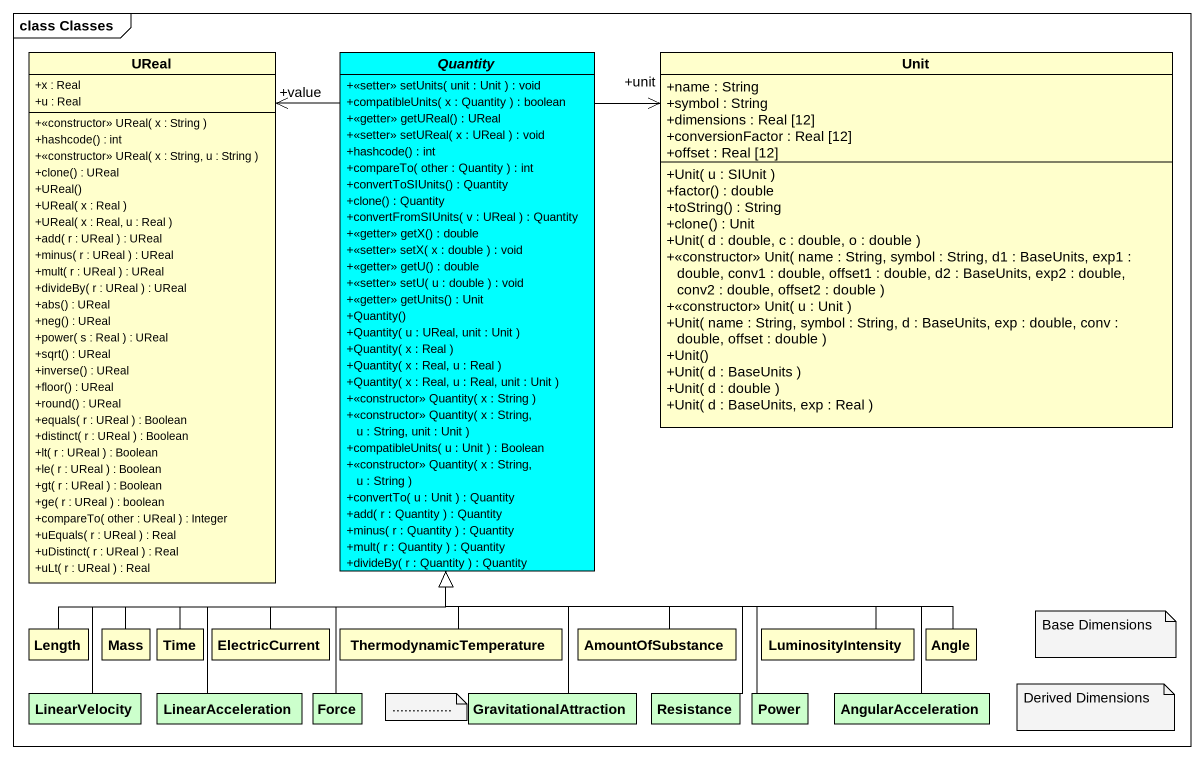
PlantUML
@startuml
mainframe class Classes
hide circle
hide empty members
skinparam classAttributeIconSize 0
class UReal #FFFFCC {
  +x : Real
  +u : Real
  +<<constructor>> UReal( x : String )
  +hashcode() : int
  +<<constructor>> UReal( x : String, u : String )
  +clone() : UReal
  +UReal()
  +UReal( x : Real )
  +UReal( x : Real, u : Real )
  +add( r : UReal ) : UReal
  +minus( r : UReal ) : UReal
  +mult( r : UReal ) : UReal
  +divideBy( r : UReal ) : UReal
  +abs() : UReal
  +neg() : UReal
  +power( s : Real ) : UReal
  +sqrt() : UReal
  +inverse() : UReal
  +floor() : UReal
  +round() : UReal
  +equals( r : UReal ) : Boolean
  +distinct( r : UReal ) : Boolean
  +lt( r : UReal ) : Boolean
  +le( r : UReal ) : Boolean
  +gt( r : UReal ) : Boolean
  +ge( r : UReal ) : boolean
  +compareTo( other : UReal ) : Integer
  +uEquals( r : UReal ) : Real
  +uDistinct( r : UReal ) : Real
  +uLt( r : UReal ) : Real
}
abstract class Quantity #00FFFF {
  +<<setter>> setUnits( unit : Unit ) : void
  +compatibleUnits( x : Quantity ) : boolean
  +<<getter>> getUReal() : UReal
  +<<setter>> setUReal( x : UReal ) : void
  +hashcode() : int
  +compareTo( other : Quantity ) : int
  +convertToSIUnits() : Quantity
  +clone() : Quantity
  +convertFromSIUnits( v : UReal ) : Quantity
  +<<getter>> getX() : double
  +<<setter>> setX( x : double ) : void
  +<<getter>> getU() : double
  +<<setter>> setU( u : double ) : void
  +<<getter>> getUnits() : Unit
  +Quantity()
  +Quantity( u : UReal, unit : Unit )
  +Quantity( x : Real )
  +Quantity( x : Real, u : Real )
  +Quantity( x : Real, u : Real, unit : Unit )
  +<<constructor>> Quantity( x : String )
  +<<constructor>> Quantity( x : String, u : String, unit : Unit )
  +compatibleUnits( u : Unit ) : Boolean
  +<<constructor>> Quantity( x : String, u : String )
  +convertTo( u : Unit ) : Quantity
  +add( r : Quantity ) : Quantity
  +minus( r : Quantity ) : Quantity
  +mult( r : Quantity ) : Quantity
  +divideBy( r : Quantity ) : Quantity
}
class Unit #FFFFCC {
  +name : String
  +symbol : String
  +dimensions : Real [12]
  +conversionFactor : Real [12]
  +offset : Real [12]
  +Unit( u : SIUnit )
  +factor() : double
  +toString() : String
  +clone() : Unit
  +Unit( d : double, c : double, o : double )
  +<<constructor>> Unit( name : String, symbol : String, d1 : BaseUnits, exp1 : double, conv1 : double, offset1 : double, d2 : BaseUnits, exp2 : double, conv2 : double, offset2 : double )
  +<<constructor>> Unit( u : Unit )
  +Unit( name : String, symbol : String, d : BaseUnits, exp : double, conv : double, offset : double )
  +Unit()
  +Unit( d : BaseUnits )
  +Unit( d : double )
  +Unit( d : BaseUnits, exp : Real )
}
class Length #FFFFCC
class Mass #FFFFCC
class Time #FFFFCC
class ElectricCurrent #FFFFCC
class ThermodynamicTemperature #FFFFCC
class AmountOfSubstance #FFFFCC
class LuminosityIntensity #FFFFCC
class Angle #FFFFCC
class LinearVelocity #CCFFCC
class LinearAcceleration #CCFFCC
class Force #CCFFCC
class GravitationalAttraction #CCFFCC
class Resistance #CCFFCC
class Power #CCFFCC
class AngularAcceleration #CCFFCC
Quantity -left-> "+value" UReal
Quantity -right-> "+unit" Unit
Length -up-|> Quantity
Mass -up-|> Quantity
Time -up-|> Quantity
ElectricCurrent -up-|> Quantity
ThermodynamicTemperature -up-|> Quantity
AmountOfSubstance -up-|> Quantity
LuminosityIntensity -up-|> Quantity
Angle -up-|> Quantity
LinearVelocity -up-|> Quantity
LinearAcceleration -up-|> Quantity
Force -up-|> Quantity
GravitationalAttraction -up-|> Quantity
Resistance -up-|> Quantity
Power -up-|> Quantity
AngularAcceleration -up-|> Quantity
note as N1
  Base Dimensions
end note
note as N2
  ~...............
end note
note as N3
  Derived Dimensions
end note
@enduml
